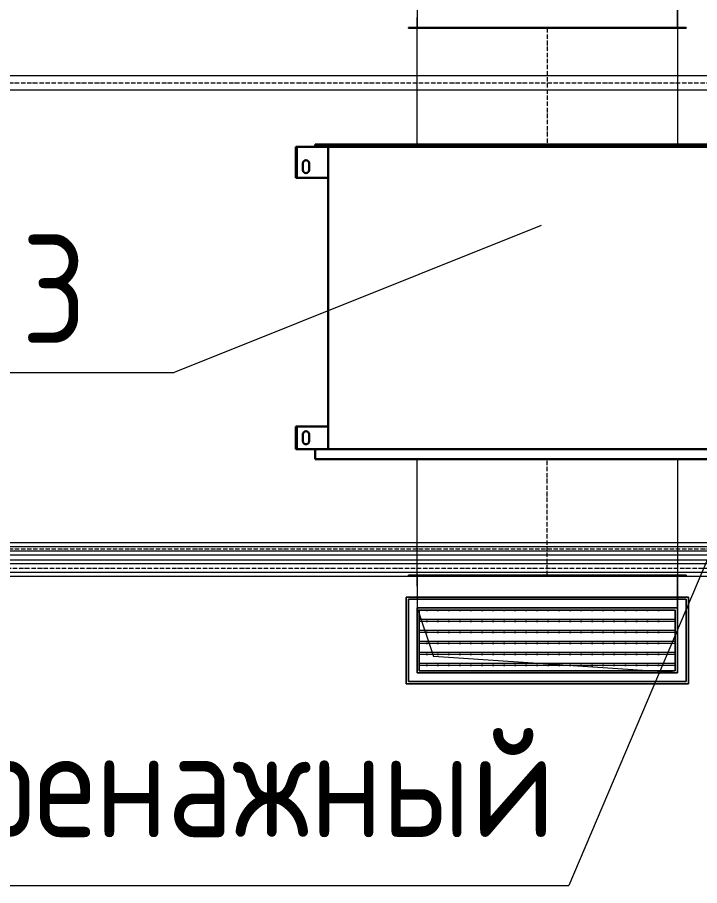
# Model space of a CAD drawing. Header units: millimetres. Extents: x -88595 to 880822, y -1054509 to -148035.
# Drawn here: x 172759 to 174330, y -246015 to -244014 of the extents above; entities that cross this region are included whole.
import ezdxf

# ---------------------------------------------------------------- set-up
doc = ezdxf.new("R2010")
doc.units = ezdxf.units.MM
doc.linetypes.add('$0$ADSK_Осевая', pattern=[14, 10, -2, 0, -2])
for name, color, linetype, lineweight in [('Аннотация', 7, 'Continuous', 20), ('Воздуховоды', 7, 'Continuous', 18), ('Изоляция', 7, 'Continuous', 18), ('Марки', 7, 'Continuous', 20), ('Оборудование', 7, 'Continuous', 18), ('Трубопровод', 7, 'Continuous', 18)]:
    doc.layers.add(name, color=color, linetype=linetype, lineweight=lineweight)
doc.styles.add('$1$GOST Common', font='GOST_Common.ttf', dxfattribs={"width": 0.9, "height": 250})

# ---------------------------------------------------------------- blocks, each defined once
blk = doc.blocks.new('$0$ADSK_Канальный блок кондиционера1 - AD182MJERAB-3267445-В_Координация_1 этаж ОВ3')
at = {"layer": 'Оборудование', "color": 150, "lineweight": 30, "true_color": 0x0080ff}
for p, q in [((-599, 0), (-599, -72)), ((-597, 0), (-599, 0)), ((-597, 0), (-599, 0)), ((-599, 0), (-599, -72)), ((-597, 0), (-596, 0)), ((-597, 0), (-525, 0)), ((-597, 0), (-597, -72)), ((-525, 0), (-596, 0)), ((505, 5), (-555, 5)), ((-555, 5), (505, 5)), ((-555, 5), (-555, 0)), ((-555, 5), (-555, 0)), ((505, 0), (-555, 0)), ((-555, 0), (505, 0)), ((525, 0), (-525, 0)), ((-525, 0), (525, 0)), ((-525, 0), (-525, -697)), ((-525, 0), (-525, -697)), ((-525, -72), (-525, 0)), ((-525, 0), (-525, -72)), ((505, 0), (505, 5)), ((505, 5), (505, 0)), ((525, -697), (525, 0)), ((525, 0), (525, -697)), ((525, 0), (597, 0)), ((596, 0), (525, 0)), ((525, -72), (525, 0)), ((525, 0), (525, -72)), ((596, 0), (597, 0)), ((599, 0), (597, 0)), ((599, 0), (597, 0)), ((597, 0), (597, -72)), ((599, -72), (599, 0)), ((599, 0), (599, -72)), ((-583, -54), (-583, -38)), ((-583, -38), (-583, -54)), ((-569, -38), (-569, -54)), ((-569, -54), (-569, -38)), ((569, -38), (569, -54)), ((569, -54), (569, -38)), ((583, -54), (583, -38)), ((583, -38), (583, -54)), ((-599, -72), (-597, -72)), ((-599, -72), (-597, -72)), ((-525, -72), (-597, -72)), ((-596, -72), (-597, -72)), ((-596, -72), (-525, -72)), ((525, -72), (596, -72)), ((597, -72), (525, -72)), ((597, -72), (596, -72)), ((597, -72), (599, -72)), ((597, -72), (599, -72)), ((615, -87), (525, -87)), ((525, -87), (525, -287)), ((525, -287), (525, -87)), ((525, -87), (615, -87)), ((615, -287), (615, -87)), ((615, -87), (615, -287)), ((525, -287), (615, -287)), ((615, -287), (525, -287)), ((550, -414.5), (525, -414.5)), ((525, -414.5), (525, -439.5)), ((525, -414.5), (525, -439.5)), ((550, -439.5), (550, -414.5)), ((550, -439.5), (550, -414.5)), ((525, -439.5), (550, -439.5)), ((582, -507.825), (525, -507.825)), ((525, -507.825), (525, -514.175)), ((525, -507.825), (525, -514.175)), ((525, -514.175), (582, -514.175)), ((582, -514.175), (582, -507.825)), ((582, -514.175), (582, -507.825)), ((582, -574.65), (525, -574.65)), ((525, -574.65), (525, -587.35)), ((525, -574.65), (525, -587.35)), ((582, -587.35), (582, -574.65)), ((582, -587.35), (582, -574.65)), ((525, -587.35), (582, -587.35)), ((-599, -645), (-599, -697)), ((-597, -645), (-599, -645)), ((-597, -645), (-599, -645)), ((-599, -645), (-599, -697)), ((-597, -645), (-596, -645)), ((-597, -645), (-525, -645)), ((-597, -645), (-597, -697)), ((-525, -645), (-596, -645)), ((-525, -645), (-525, -697)), ((-525, -697), (-525, -645)), ((525, -645), (597, -645)), ((596, -645), (525, -645)), ((525, -645), (525, -697)), ((525, -697), (525, -645)), ((596, -645), (597, -645)), ((599, -645), (597, -645)), ((599, -645), (597, -645)), ((597, -645), (597, -697)), ((599, -697), (599, -645)), ((599, -645), (599, -697)), ((-583, -679), (-583, -663)), ((-583, -663), (-583, -679)), ((-569, -663), (-569, -679)), ((-569, -679), (-569, -663)), ((569, -663), (569, -679)), ((569, -679), (569, -663)), ((583, -679), (583, -663)), ((583, -663), (583, -679)), ((-599, -697), (-597, -697)), ((-599, -697), (-597, -697)), ((-525, -697), (-597, -697)), ((-596, -697), (-597, -697)), ((-596, -697), (-525, -697)), ((505, -697), (-555, -697)), ((-555, -697), (505, -697)), ((-555, -697), (-555, -720)), ((-555, -697), (-555, -720)), ((525, -697), (-525, -697)), ((-525, -697), (525, -697)), ((505, -720), (505, -697)), ((505, -697), (505, -720)), ((525, -697), (596, -697)), ((597, -697), (525, -697)), ((597, -697), (596, -697)), ((597, -697), (599, -697)), ((597, -697), (599, -697)), ((505, -720), (-555, -720)), ((-555, -720), (505, -720))]:
    blk.add_line(p, q, dxfattribs=at)
for centre, start, end in [((-576, -38), 360, 180), ((-576, -38), 360, 180), ((576, -38), 0, 180), ((576, -38), 0, 180), ((-576, -54), 180, 0), ((-576, -54), 180, 360), ((576, -54), 180, 360), ((576, -54), 180, 0), ((-576, -663), 0, 180), ((-576, -663), 0, 180), ((576, -663), 0, 180), ((576, -663), 0, 180), ((-576, -679), 180, 0), ((-576, -679), 180, 0), ((576, -679), 180, 0), ((576, -679), 180, 0)]:
    blk.add_arc(centre, 7, start, end, dxfattribs=at)
blk = doc.blocks.new('$0$ADSK_Отвод_Прямоугольный1 - Стандарт-4055406-В_Координация_1 этаж ОВ3')
at = {"layer": 'Воздуховоды', "color": 140, "true_color": 0x1bb3e4}
for p, q in [((-5479.9, 19383.2), (-6119.9, 19383.2)), ((-6119.9, 19383.2), (-6119.9, 19193.2)), ((-6119.9, 19193.2), (-6119.9, 19383.2)), ((-6119.9, 19383.2), (-5479.9, 19383.2)), ((-5479.9, 19193.2), (-5479.9, 19383.2)), ((-5479.9, 19383.2), (-5479.9, 19193.2)), ((-5499.9, 19363.2), (-6099.9, 19363.2)), ((-6099.9, 19363.2), (-6099.9, 19163.2)), ((-6099.9, 19363.2), (-6099.9, 19213.2)), ((-6099.9, 19363.2), (-5499.9, 19363.2)), ((-6099.9, 19213.2), (-6099.9, 19363.2)), ((-6099.9, 19363.2), (-5499.9, 19363.2)), ((-5499.9, 19363.2), (-6099.9, 19363.2)), ((-6099.9, 19363.2), (-6099.9, 19213.2)), ((-5499.9, 19363.2), (-5499.9, 19163.2)), ((-5499.9, 19213.2), (-5499.9, 19363.2)), ((-5499.9, 19363.2), (-5499.9, 19213.2)), ((-5499.9, 19213.2), (-5499.9, 19363.2)), ((-6099.9, 19213.2), (-6099.9, 19163.2)), ((-5499.9, 19213.2), (-6099.9, 19213.2)), ((-5499.9, 19213.2), (-6099.9, 19213.2)), ((-6099.9, 19213.2), (-5499.9, 19213.2)), ((-5499.9, 19163.2), (-5499.9, 19213.2)), ((-6119.9, 19193.2), (-5479.9, 19193.2)), ((-5479.9, 19193.2), (-6119.9, 19193.2)), ((-6099.9, 19163.2), (-6099.9, 19138.2)), ((-6099.9, 19138.2), (-6099.9, 19163.2)), ((-5499.9, 19163.2), (-5499.9, 19138.2)), ((-5499.9, 19138.2), (-5499.9, 19163.2)), ((-5479.9, 19140.2), (-6119.9, 19140.2)), ((-6119.9, 19140.2), (-5479.9, 19140.2)), ((-6119.9, 19138.2), (-6119.9, 19140.2)), ((-6119.9, 19138.2), (-6119.9, 19140.2)), ((-5479.9, 19138.2), (-6119.9, 19138.2)), ((-6119.9, 19138.2), (-5479.9, 19138.2)), ((-5499.9, 19140.2), (-6099.9, 19140.2)), ((-6099.9, 19140.2), (-5499.9, 19140.2)), ((-6099.9, 19138.2), (-6099.9, 19140.2)), ((-6099.9, 19138.2), (-6099.9, 19140.2)), ((-5499.9, 19138.2), (-6099.9, 19138.2)), ((-6099.9, 19138.2), (-5499.9, 19138.2)), ((-5499.9, 19138.2), (-6099.9, 19138.2)), ((-6099.9, 19138.2), (-5499.9, 19138.2)), ((-5499.9, 19140.2), (-5499.9, 19138.2)), ((-5499.9, 19138.2), (-5499.9, 19140.2)), ((-5479.9, 19140.2), (-5479.9, 19138.2)), ((-5479.9, 19138.2), (-5479.9, 19140.2))]:
    blk.add_line(p, q, dxfattribs=at)
blk = doc.blocks.new('$0$ADSK_Решетка вентиляционная жалюзийная_Приточная2 - Решетка приточная_Однорядная-4279701-В_Координация_1 этаж ОВ3')
at = {"layer": 'Воздуховоды', "lineweight": 9, "true_color": 0xffffff}
h = blk.add_hatch(dxfattribs=at)
h.set_pattern_fill('FP_24', style=0, pattern_type=2)
h.set_pattern_definition([(180, (-5799.85, 17717.073), (-3e-15, -25.4), [25.4, 0, 0, 0]), (180, (-5799.85, 17711.993), (-3e-15, -25.4), [25.4, 0, 0, 0])])
h.paths.add_polyline_path([(-6094.9, 17657.2), (-5504.9, 17657.2), (-5504.9, 17797.2), (-6094.9, 17797.2)])
at = {"layer": 'Воздуховоды', "color": 140, "true_color": 0x1bb3e4}
for p, q in [((-6124.9, 17627.2), (-6124.9, 17827.2)), ((-6124.9, 17827.2), (-5474.9, 17827.2)), ((-5474.9, 17827.2), (-6124.9, 17827.2)), ((-6124.9, 17827.2), (-6124.9, 17627.2)), ((-5474.9, 17827.2), (-5474.9, 17627.2)), ((-5474.9, 17627.2), (-5474.9, 17827.2)), ((-6099.9, 17652.2), (-6099.9, 17802.2)), ((-6099.9, 17802.2), (-5499.9, 17802.2)), ((-5499.9, 17802.2), (-6099.9, 17802.2)), ((-6099.9, 17802.2), (-6099.9, 17652.2)), ((-5504.9, 17797.2), (-6094.9, 17797.2)), ((-6094.9, 17797.2), (-6094.9, 17657.2)), ((-6094.9, 17657.2), (-6094.9, 17797.2)), ((-6094.9, 17797.2), (-5504.9, 17797.2)), ((-6094.9, 17657.2), (-6094.9, 17797.2)), ((-6094.9, 17797.2), (-5504.9, 17797.2)), ((-5504.9, 17797.2), (-6094.9, 17797.2)), ((-6094.9, 17797.2), (-6094.9, 17657.2)), ((-5504.9, 17657.2), (-5504.9, 17797.2)), ((-5504.9, 17797.2), (-5504.9, 17657.2)), ((-5504.9, 17797.2), (-5504.9, 17657.2)), ((-5504.9, 17657.2), (-5504.9, 17797.2)), ((-5499.9, 17802.2), (-5499.9, 17652.2)), ((-5499.9, 17652.2), (-5499.9, 17802.2)), ((-5499.9, 17652.2), (-6099.9, 17652.2)), ((-6099.9, 17652.2), (-5499.9, 17652.2)), ((-6094.9, 17657.2), (-5504.9, 17657.2)), ((-5504.9, 17657.2), (-6094.9, 17657.2)), ((-5504.9, 17657.2), (-6094.9, 17657.2)), ((-6094.9, 17657.2), (-5504.9, 17657.2)), ((-5474.9, 17627.2), (-6124.9, 17627.2)), ((-6124.9, 17627.2), (-5474.9, 17627.2))]:
    blk.add_line(p, q, dxfattribs=at)
blk = doc.blocks.new('$0$ADSK_Отвод_Прямоугольный1 - Стандарт-4055408-В_Координация_1 этаж ОВ3')
at = {"layer": 'Воздуховоды', "color": 140, "true_color": 0x1bb3e4}
for p, q in [((-5479.9, 17877.2), (-6119.9, 17877.2)), ((-6119.9, 17877.2), (-5479.9, 17877.2)), ((-6119.9, 17875.2), (-6119.9, 17877.2)), ((-6119.9, 17875.2), (-6119.9, 17877.2)), ((-5479.9, 17875.2), (-6119.9, 17875.2)), ((-6119.9, 17875.2), (-5479.9, 17875.2)), ((-6099.9, 17877.2), (-6099.9, 17852.2)), ((-5499.9, 17877.2), (-6099.9, 17877.2)), ((-6099.9, 17877.2), (-5499.9, 17877.2)), ((-6099.9, 17852.2), (-6099.9, 17877.2)), ((-5499.9, 17877.2), (-6099.9, 17877.2)), ((-6099.9, 17877.2), (-5499.9, 17877.2)), ((-6099.9, 17875.2), (-6099.9, 17877.2)), ((-6099.9, 17875.2), (-6099.9, 17877.2)), ((-5499.9, 17875.2), (-6099.9, 17875.2)), ((-6099.9, 17875.2), (-5499.9, 17875.2)), ((-5499.9, 17877.2), (-5499.9, 17852.2)), ((-5499.9, 17852.2), (-5499.9, 17877.2)), ((-5499.9, 17877.2), (-5499.9, 17875.2)), ((-5499.9, 17875.2), (-5499.9, 17877.2)), ((-5479.9, 17877.2), (-5479.9, 17875.2)), ((-5479.9, 17875.2), (-5479.9, 17877.2)), ((-6099.9, 17852.2), (-6099.9, 17802.2)), ((-6099.9, 17852.2), (-6099.9, 17652.2)), ((-5499.9, 17802.2), (-5499.9, 17852.2)), ((-5499.9, 17852.2), (-5499.9, 17652.2)), ((-5479.9, 17822.2), (-6119.9, 17822.2)), ((-6119.9, 17822.2), (-6119.9, 17632.2)), ((-6119.9, 17632.2), (-6119.9, 17822.2)), ((-6119.9, 17822.2), (-5479.9, 17822.2)), ((-5479.9, 17632.2), (-5479.9, 17822.2)), ((-5479.9, 17822.2), (-5479.9, 17632.2)), ((-6099.9, 17802.2), (-6099.9, 17652.2)), ((-6099.9, 17802.2), (-5499.9, 17802.2)), ((-6099.9, 17652.2), (-6099.9, 17802.2)), ((-6099.9, 17802.2), (-5499.9, 17802.2)), ((-5499.9, 17802.2), (-6099.9, 17802.2)), ((-6099.9, 17802.2), (-6099.9, 17652.2)), ((-5499.9, 17652.2), (-5499.9, 17802.2)), ((-5499.9, 17802.2), (-5499.9, 17652.2)), ((-5499.9, 17652.2), (-5499.9, 17802.2)), ((-6099.9, 17652.2), (-5499.9, 17652.2)), ((-5499.9, 17652.2), (-6099.9, 17652.2)), ((-5499.9, 17652.2), (-6099.9, 17652.2)), ((-6099.9, 17652.2), (-5499.9, 17652.2)), ((-6119.9, 17632.2), (-5479.9, 17632.2)), ((-5479.9, 17632.2), (-6119.9, 17632.2))]:
    blk.add_line(p, q, dxfattribs=at)
blk = doc.blocks.new('$0$ADSK_M_Оборудование1 - ADSK_Марка_15-3198495-В_Координация_1 этаж ОВ3')
at = {"layer": 'Марки'}
blk.add_line((-3.5, 0), (3.5, 0), dxfattribs=at)
blk = doc.blocks.new('$0$ADSK_Аннотация_Текст_сВыноской - Текст с выноской-3264166-В_Координация_1 этаж ОВ3')
at = {"layer": 'Аннотация'}
blk.add_line((-8, 0), (8, 0), dxfattribs=at)

msp = doc.modelspace()

# ---------------------------------------------------------------- linework, layer by layer
at = {"layer": 'Аннотация'}
msp.add_line((174588.6, -244695.6), (174028.7, -246015.3), dxfattribs=at)
at = {"layer": 'Воздуховоды', "color": 140, "true_color": 0x1bb3e4}
for p, q in [((174279.4, -244039), (173679.4, -244039)), ((173679.4, -244307), (173679.4, -244039)), ((174279.4, -244039), (174279.4, -244307)), ((174279.4, -244307), (173679.4, -244307)), ((173679.4, -245032), (174279.4, -245032)), ((173679.4, -245300), (173679.4, -245032)), ((174279.4, -245032), (174279.4, -245300)), ((173679.4, -245300), (174279.4, -245300)), ((174279.4, -245375), (173679.4, -245375)), ((173679.4, -245375), (173679.4, -245525)), ((173679.4, -245375), (173716.9, -245487.5)), ((174279.4, -245525), (174279.4, -245375)), ((174279.4, -245525), (173716.9, -245487.5)), ((173679.4, -245525), (174279.4, -245525))]:
    msp.add_line(p, q, dxfattribs=at)
at = {"layer": 'Воздуховоды', "color": 140, "linetype": '$0$ADSK_Осевая', "true_color": 0x1bb3e4}
for p, q in [((173979.4, -244039), (173979.4, -244307)), ((173979.4, -245300), (173979.4, -245032))]:
    msp.add_line(p, q, dxfattribs=at)
at = {"layer": 'Изоляция', "color": 190, "true_color": 0x8000ff}
for p, q in [((174954.2, -245225.2), (170998.6, -245225.2)), ((170990.4, -245252.7), (174962.4, -245252.7))]:
    msp.add_line(p, q, dxfattribs=at)
at = {"layer": 'Изоляция', "color": 134, "true_color": 0x00a6a6}
for p, q in [((175021, -245264.8), (171061.7, -245264.8)), ((171056.4, -245301.8), (175028.4, -245301.8))]:
    msp.add_line(p, q, dxfattribs=at)
at = {"layer": 'Марки'}
msp.add_line((173965.1, -244493.9), (173119.4, -244832.7), dxfattribs=at)
at = {"layer": 'Трубопровод', "color": 24, "true_color": 0xa52900}
for p, q in [((174809.8, -244148.7), (170976.2, -244148.7)), ((170976.2, -244180.7), (174809.8, -244180.7))]:
    msp.add_line(p, q, dxfattribs=at)
at = {"layer": 'Трубопровод', "color": 24, "linetype": '$0$ADSK_Осевая', "true_color": 0xa52900}
msp.add_line((170976.2, -244164.7), (174809.8, -244164.7), dxfattribs=at)
msp.add_line((170976.2, -244164.7), (174809.8, -244164.7), dxfattribs=at)
at = {"layer": 'Трубопровод', "color": 190, "true_color": 0x8000ff}
for p, q in [((174962.4, -245234.2), (170990.4, -245234.2)), ((170990.4, -245243.7), (174962.4, -245243.7))]:
    msp.add_line(p, q, dxfattribs=at)
at = {"layer": 'Трубопровод', "color": 190, "linetype": '$0$ADSK_Осевая', "true_color": 0x8000ff}
msp.add_line((170990.4, -245239), (174962.4, -245239), dxfattribs=at)
msp.add_line((170990.4, -245239), (174962.4, -245239), dxfattribs=at)
at = {"layer": 'Трубопровод', "color": 134, "true_color": 0x00a6a6}
for p, q in [((175028.4, -245273.8), (171056.4, -245273.8)), ((171056.4, -245292.8), (175028.4, -245292.8))]:
    msp.add_line(p, q, dxfattribs=at)
at = {"layer": 'Трубопровод', "color": 134, "linetype": '$0$ADSK_Осевая', "true_color": 0x00a6a6}
msp.add_line((171056.4, -245283.3), (175028.4, -245283.3), dxfattribs=at)
msp.add_line((171056.4, -245283.3), (175028.4, -245283.3), dxfattribs=at)

# ---------------------------------------------------------------- block references
at = {"layer": 'Аннотация', "xscale": 100, "yscale": 100, "zscale": 100}
msp.add_blockref('$0$ADSK_Аннотация_Текст_сВыноской - Текст с выноской-3264166-В_Координация_1 этаж ОВ3', (173228.7, -246015.3), dxfattribs=at)
at = {"layer": 'Воздуховоды', "color": 140, "true_color": 0x1bb3e4}
for name in ['$0$ADSK_Отвод_Прямоугольный1 - Стандарт-4055406-В_Координация_1 этаж ОВ3', '$0$ADSK_Отвод_Прямоугольный1 - Стандарт-4055408-В_Координация_1 этаж ОВ3', '$0$ADSK_Решетка вентиляционная жалюзийная_Приточная2 - Решетка приточная_Однорядная-4279701-В_Координация_1 этаж ОВ3']:
    msp.add_blockref(name, (179779.2, -263177.2), dxfattribs=at)
at = {"layer": 'Марки', "xscale": 99.99999999999993, "yscale": 99.99999999999993, "zscale": 99.99999999999993}
msp.add_blockref('$0$ADSK_M_Оборудование1 - ADSK_Марка_15-3198495-В_Координация_1 этаж ОВ3', (172769.4, -244832.7), dxfattribs=at)
at = {"layer": 'Оборудование', "color": 150, "lineweight": 30, "true_color": 0x0080ff}
msp.add_blockref('$0$ADSK_Канальный блок кондиционера1 - AD182MJERAB-3267445-В_Координация_1 этаж ОВ3', (173999.4, -244312), dxfattribs=at)

# ---------------------------------------------------------------- texts
at = {"layer": 'Аннотация', "lineweight": 9, "insert": (172477.7, -245653.6), "char_height": 250, "width": 1847.088, "attachment_point": 1, "style": '$1$GOST Common'}
msp.add_mtext('дренажный', dxfattribs=at)
at = {"layer": 'Марки', "lineweight": 9, "insert": (172767.7, -244514.9), "char_height": 250, "width": 194.81, "attachment_point": 1, "style": '$1$GOST Common'}
msp.add_mtext('\\fGOST Common|b0|i0|c204|p34|;\\W.9;3', dxfattribs=at)

doc.saveas('drawing.dxf')
